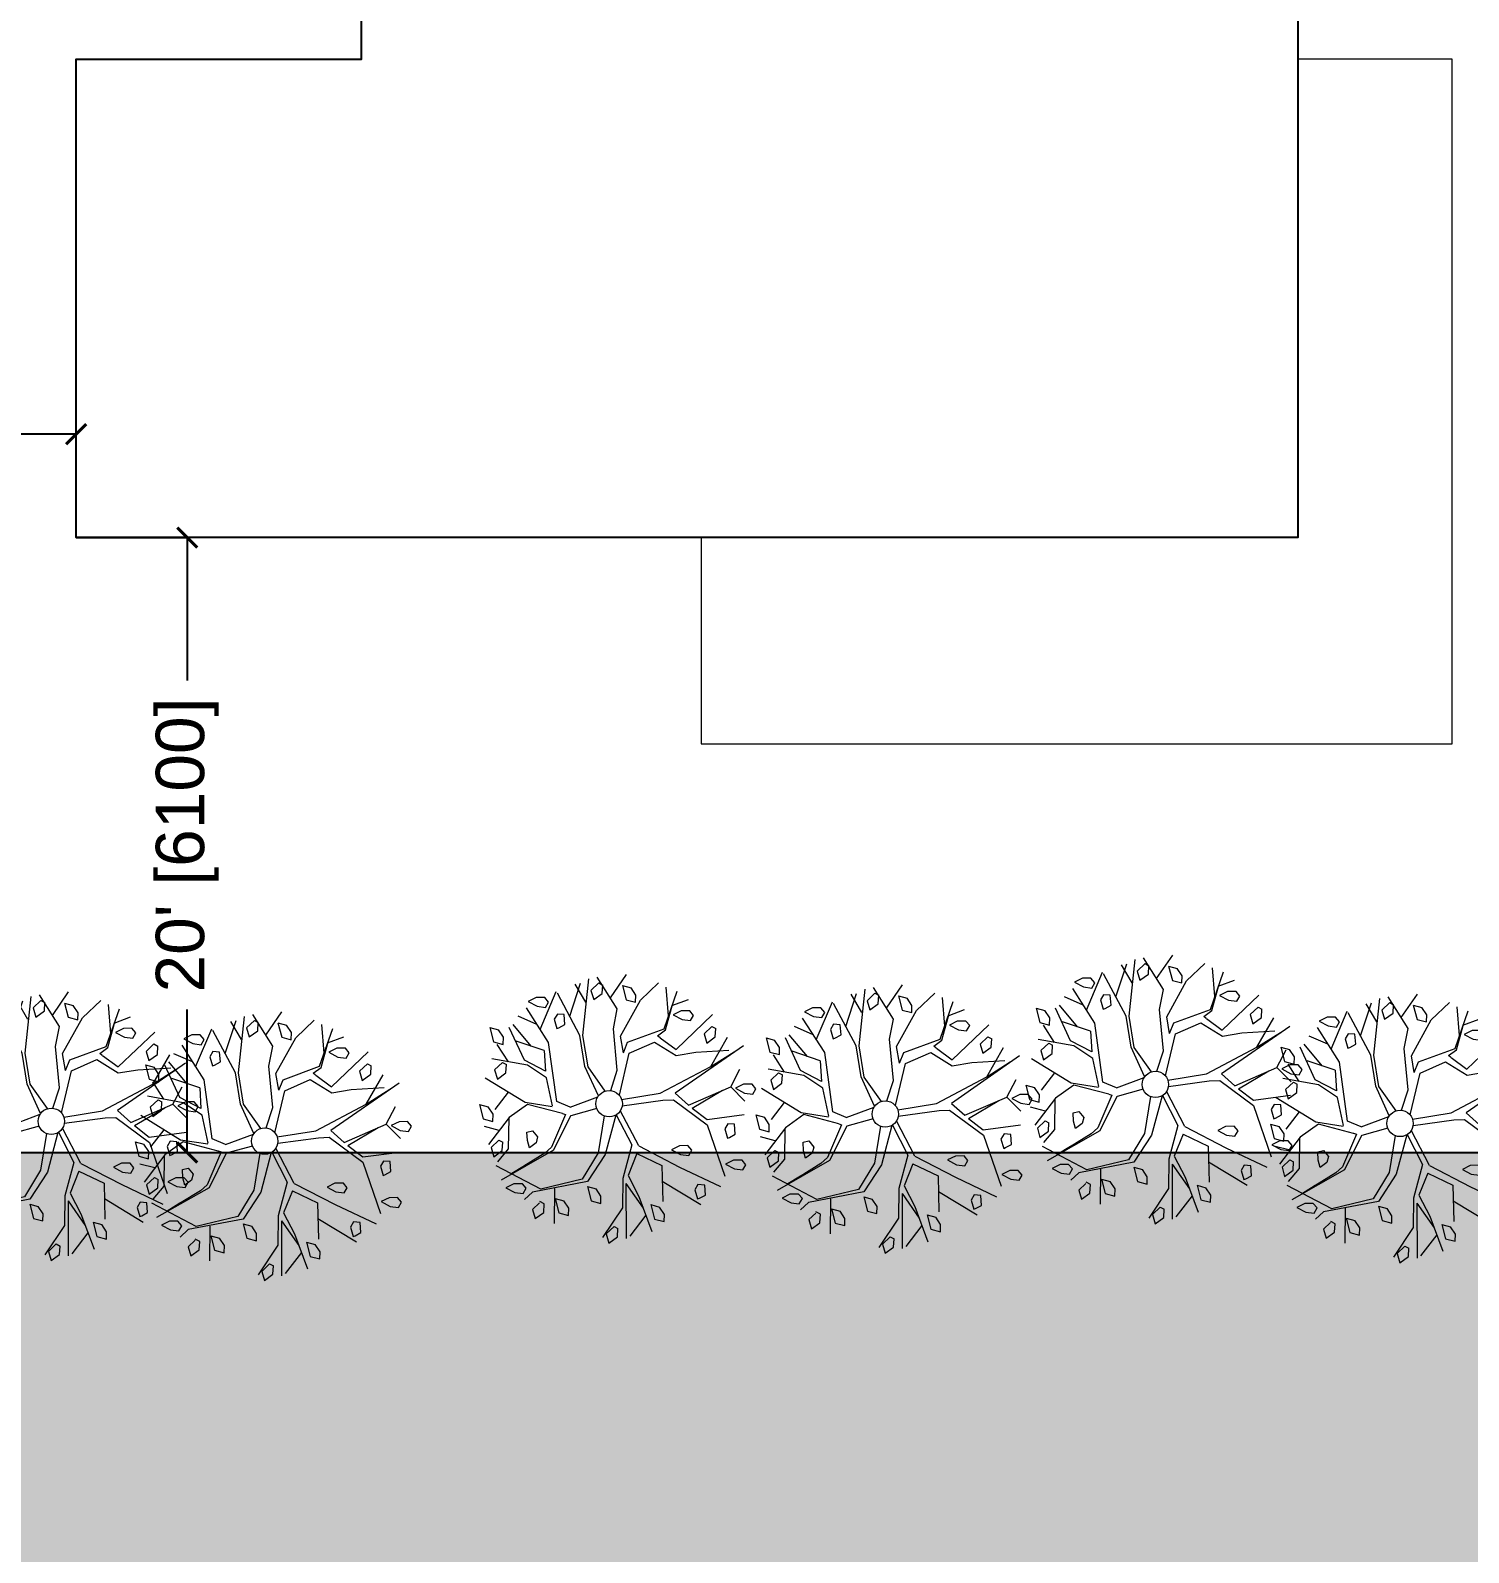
# Model space of a CAD drawing. Header units: millimetres. Extents: x -176651 to 388869, y -469666 to 486614.
# Drawn here: x 255969 to 270236, y 115527 to 130625 of the extents above; entities that cross this region are included whole.
import ezdxf

# ---------------------------------------------------------------- set-up
doc = ezdxf.new("R2010")
doc.units = ezdxf.units.MM
doc.header["$PDMODE"] = 35
doc.header["$PDSIZE"] = 0.1
doc.linetypes.add('HIDDEN', pattern=[9.525, 6.35, -3.175])
doc.layers.get('Defpoints').update_dxf_attribs({"color": 252})
doc.layers.add('A- FURNITURE', color=252, linetype='Continuous', lineweight=0)
for name, color, linetype in [('ad-Dimension', 8, 'Continuous'), ('ad-Plinth', 8, 'Continuous'), ('ad-Plot Boundary', 8, 'Continuous'), ('ad-Road', 8, 'Continuous'), ('ad-Road Hatch', 8, 'Continuous'), ('ad-Verandah', 8, 'Continuous')]:
    doc.layers.add(name, color=color, linetype=linetype)
doc.styles.get("Standard").update_dxf_attribs({"font": 'arial.ttf'})
doc.dimstyles.new('Copy of A-100-DIM-INT (MM-FT)', dxfattribs={"dimscale": 500, "dimtxt": 2.4, "dimasz": 1, "dimexe": 0, "dimexo": 0, "dimgap": 1, "dimtad": 0, "dimdec": 0, "dimlfac": 0.03937, "dimdsep": 46, "dimlunit": 3, "dimtxsty": 'Standard', "dimblk": 'ARCHTICK', "dimcen": 0.025, "dimclrd": 256, "dimclre": 256, "dimclrt": 256, "dimazin": 2, "dimtfac": 1, "dimtdec": 0, "dimtix": 1, "dimtmove": 2, "dimatfit": 3, "dimldrblk": 'ARCHTICK', "dimfxl": 1, "dimtolj": 1, "dimtzin": 0, "dimarcsym": 0})

# ---------------------------------------------------------------- blocks, each defined once
blk = doc.blocks.new('A$C4fb60e89')
at = {"layer": 'ad-Road Hatch', "ltscale": 5, "transparency": 33554687}
h = blk.add_hatch(dxfattribs=at)
h.set_pattern_fill('AR-HBONE', color=256, scale=15)
h.set_pattern_definition([(45, (-193247.7, -428758.8), (0, 2155.2615), [4572, -1524]), (135, (-192170.1, -427681.1), (2e-13, 2155.2615), [4572, -1524])])
h.paths.add_polyline_path([(175594, -250241), (169178, -249341), (167473, -249057), (167473, -138694), (101313, -138694), (101313, -199954), (101308, -237995), (101040, -268291), (101008, -280968), (101066, -293684), (101243, -311127), (100910, -319344), (100949, -333937), (100669, -366960), (100727, -390983), (100669, -404586), (100538, -420418), (100467, -428759), (92426, -427265), (92163, -427209), (92163, -321454), (24803, -321454), (24803, -412961), (15653, -411029), (15654, -321452), (-19535, -321452), (-34427, -319477), (-65207, -315395), (-171770, -301268), (-185854, -298333), (-193248, -296832), (-193244, -292908), (-191914, -285219), (-191839, -284679), (-183397, -286393), (-169723, -289243), (-53141, -304698), (-18730, -309262), (15653, -309262), (15653, 703), (24803, 1115), (24803, -129544), (92163, -129544), (92163, 15133), (101313, 17713), (101313, -129544), (167473, -129544), (167473, 35552), (175738, 37855), (175849, 28595), (175836, 25947), (175777, 14040), (175855, 2316), (175660, -18036), (175731, -34039), (175718, -46839), (175673, -63402), (175816, -82072), (175542, -106356), (175490, -124641), (175575, -145019), (175731, -168892), (175797, -181269), (175797, -192667), (175744, -208200), (175829, -223277), (175888, -234871)])
h.paths.add_polyline_path([(24803, -309264), (92163, -309264), (92163, -138694), (24803, -138694)], flags=16)
at = {"layer": 'ad-Road', "ltscale": 5}
blk.add_lwpolyline([(24803, -309264), (92163, -309264), (92163, -138694), (24803, -138694)], close=True, dxfattribs=at)
blk = doc.blocks.new('zw$A88E')
at = {"layer": 'ad-Plot Boundary'}
blk.add_lwpolyline([(-117254, -347119), (-83574, -347119), (-83574, -307369), (-117254, -307369)], close=True, dxfattribs=at)
blk = doc.blocks.new('_ArchTick')
at = {"color": 0, "linetype": 'ByBlock', "const_width": 0.15}
blk.add_lwpolyline([(-0.5, -0.5), (0.5, 0.5)], dxfattribs=at)
blk = doc.blocks.new('*D16')
at = {"layer": 'ad-Dimension', "lineweight": -2, "transparency": 16777216}
for p, q in [((0, 0), (1103, 0)), ((1103, 0), (1103, -1419)), ((1103, -6100), (1103, -4681)), ((0, -6100), (1103, -6100))]:
    blk.add_line(p, q, dxfattribs=at)
at = {"layer": 'Defpoints', "color": 0, "ltscale": 5, "transparency": 16777216}
for p in [(0, 0), (0, -6100), (1103, -6100)]:
    blk.add_point(p, dxfattribs=at)
at = {"layer": 'ad-Dimension', "lineweight": -2, "ltscale": 5, "transparency": 16777216, "xscale": 200, "yscale": 200, "zscale": 200}
for p, rotation in [((1103, 0), 90), ((1103, -6100), 270)]:
    blk.add_blockref('_ArchTick', p, dxfattribs=dict(at, rotation=rotation))
at = {"layer": 'ad-Dimension', "ltscale": 5, "transparency": 16777216, "insert": (1103, -3050), "char_height": 480, "attachment_point": 5, "rotation": 90}
blk.add_mtext("\\A1;20' [6100]", dxfattribs=at)
blk = doc.blocks.new('*D17')
at = {"layer": 'ad-Dimension', "linetype": 'HIDDEN', "lineweight": -2, "transparency": 16777216}
blk.add_line((-6100, -6), (-6100, 1026), dxfattribs=at)
at = {"layer": 'ad-Dimension', "lineweight": -2, "transparency": 16777216}
for p, q in [((-6100, 1026), (-4681, 1026)), ((0, 1026), (-1419, 1026)), ((0, 0), (0, 1026))]:
    blk.add_line(p, q, dxfattribs=at)
at = {"layer": 'Defpoints', "color": 0, "ltscale": 5, "transparency": 16777216}
for p in [(-6100, 1026), (-6100, -6), (0, 0)]:
    blk.add_point(p, dxfattribs=at)
at = {"layer": 'ad-Dimension', "lineweight": -2, "ltscale": 5, "transparency": 16777216, "xscale": 200, "yscale": 200, "zscale": 200, "rotation": 180}
blk.add_blockref('_ArchTick', (-6100, 1026), dxfattribs=at)
at = {"layer": 'ad-Dimension', "lineweight": -2, "ltscale": 5, "transparency": 16777216, "xscale": 200, "yscale": 200, "zscale": 200}
blk.add_blockref('_ArchTick', (0, 1026), dxfattribs=at)
at = {"layer": 'ad-Dimension', "ltscale": 5, "transparency": 16777216, "insert": (-3050, 1026), "char_height": 480, "attachment_point": 5}
blk.add_mtext("\\A1;20' [6100]", dxfattribs=at)
blk = doc.blocks.new('ERFWEF')
at = {"color": 219, "linetype": 'Continuous', "true_color": 0x642165}
for p, q in [((260796.013, 1945739.602), (260796.202, 1945739.889)), ((260796.09, 1945739.382), (260796.294, 1945739.908)), ((260796.204, 1945739.695), (260796.149, 1945739.895)), ((260796.487, 1945739.548), (260796.379, 1945739.903)), ((260795.678, 1945739.608), (260795.52, 1945739.734)), ((260795.743, 1945739.406), (260795.621, 1945739.793)), ((260795.741, 1945739.867), (260795.655, 1945739.85)), ((260795.655, 1945739.85), (260795.728, 1945739.781)), ((260795.695, 1945739.551), (260795.948, 1945739.873)), ((260795.728, 1945739.781), (260795.805, 1945739.749)), ((260795.823, 1945739.846), (260795.741, 1945739.867)), ((260795.805, 1945739.749), (260795.848, 1945739.791)), ((260795.848, 1945739.791), (260795.823, 1945739.846)), ((260796.061, 1945739.39), (260795.955, 1945739.855)), ((260796.378, 1945739.844), (260796.284, 1945739.793)), ((260796.284, 1945739.793), (260796.286, 1945739.698)), ((260796.286, 1945739.698), (260796.383, 1945739.735)), ((260796.378, 1945739.844), (260796.41, 1945739.814)), ((260796.383, 1945739.735), (260796.41, 1945739.814)), ((260796.45, 1945739.671), (260796.665, 1945739.854)), ((260796.597, 1945739.758), (260796.596, 1945739.612)), ((260796.597, 1945739.758), (260796.674, 1945739.714)), ((260795.22, 1945739.7), (260795.218, 1945739.554)), ((260795.22, 1945739.7), (260795.296, 1945739.656)), ((260795.324, 1945739.573), (260795.296, 1945739.656)), ((260795.465, 1945739.298), (260795.405, 1945739.649)), ((260795.567, 1945739.414), (260795.45, 1945739.67)), ((260795.901, 1945739.654), (260795.857, 1945739.612)), ((260795.857, 1945739.612), (260795.859, 1945739.517)), ((260795.963, 1945739.631), (260795.901, 1945739.654)), ((260795.945, 1945739.534), (260795.963, 1945739.631)), ((260796.596, 1945739.612), (260796.68, 1945739.563)), ((260796.701, 1945739.631), (260796.674, 1945739.714)), ((260796.68, 1945739.563), (260796.701, 1945739.631)), ((260796.731, 1945739.57), (260796.95, 1945739.689)), ((260796.96, 1945739.347), (260797.014, 1945739.629)), ((260795.218, 1945739.554), (260795.303, 1945739.505)), ((260795.307, 1945739.324), (260795.246, 1945739.519)), ((260795.303, 1945739.505), (260795.324, 1945739.573)), ((260795.679, 1945739.339), (260795.436, 1945739.503)), ((260795.859, 1945739.517), (260795.879, 1945739.519)), ((260795.879, 1945739.519), (260795.945, 1945739.534)), ((260796.398, 1945739.366), (260796.487, 1945739.548)), ((260796.447, 1945739.279), (260796.731, 1945739.57)), ((260796.884, 1945739.235), (260797.107, 1945739.562)), ((260796.895, 1945739.22), (260797.022, 1945739.435)), ((260797.019, 1945739.438), (260797.193, 1945739.454)), ((260795.249, 1945739.334), (260795.155, 1945739.283)), ((260795.155, 1945739.283), (260795.157, 1945739.188)), ((260795.482, 1945739.241), (260795.158, 1945739.395)), ((260795.249, 1945739.334), (260795.281, 1945739.303)), ((260795.254, 1945739.225), (260795.281, 1945739.303)), ((260795.638, 1945739.139), (260795.465, 1945739.298)), ((260795.679, 1945739.339), (260795.638, 1945739.139)), ((260795.667, 1945738.818), (260795.743, 1945739.406)), ((260796.028, 1945739.079), (260796.061, 1945739.39)), ((260796.057, 1945739.07), (260796.09, 1945739.382)), ((260796.328, 1945738.961), (260796.398, 1945739.366)), ((260796.432, 1945739.111), (260796.447, 1945739.279)), ((260797.094, 1945739.363), (260797.008, 1945739.345)), ((260797.008, 1945739.345), (260797.082, 1945739.276)), ((260797.082, 1945739.276), (260797.158, 1945739.245)), ((260797.177, 1945739.341), (260797.094, 1945739.363)), ((260797.158, 1945739.245), (260797.202, 1945739.287)), ((260797.202, 1945739.287), (260797.177, 1945739.341)), ((260795.361, 1945738.89), (260795.044, 1945739.227)), ((260795.157, 1945739.188), (260795.254, 1945739.225)), ((260795.632, 1945739.072), (260795.482, 1945739.241)), ((260796.432, 1945739.111), (260796.5, 1945739.201)), ((260796.487, 1945739.091), (260796.759, 1945739.133)), ((260796.5, 1945739.201), (260796.884, 1945739.235)), ((260796.759, 1945739.133), (260796.93, 1945738.949)), ((260796.803, 1945739.185), (260796.895, 1945739.22)), ((260796.822, 1945739.159), (260796.803, 1945739.185)), ((260796.824, 1945739.158), (260796.945, 1945739.007)), ((260796.945, 1945739.007), (260797.386, 1945739.246)), ((260797.347, 1945739.134), (260797.253, 1945739.083)), ((260797.347, 1945739.134), (260797.379, 1945739.103)), ((260794.921, 1945738.99), (260794.919, 1945738.843)), ((260794.921, 1945738.99), (260794.997, 1945738.945)), ((260795.226, 1945739.033), (260795.055, 1945738.904)), ((260795.616, 1945738.789), (260795.632, 1945739.072)), ((260796.08, 1945738.763), (260796.028, 1945739.079)), ((260796.159, 1945738.792), (260796.057, 1945739.07)), ((260796.283, 1945738.715), (260796.487, 1945739.091)), ((260797.232, 1945738.752), (260797.469, 1945738.989)), ((260797.253, 1945739.083), (260797.255, 1945738.988)), ((260797.255, 1945738.988), (260797.352, 1945739.025)), ((260797.352, 1945739.025), (260797.379, 1945739.103)), ((260794.919, 1945738.843), (260795.004, 1945738.794)), ((260795.025, 1945738.862), (260794.997, 1945738.945)), ((260795.004, 1945738.794), (260795.025, 1945738.862)), ((260795.381, 1945738.867), (260795.171, 1945738.79)), ((260795.611, 1945738.78), (260795.361, 1945738.89)), ((260795.691, 1945738.687), (260795.381, 1945738.867)), ((260796.212, 1945738.783), (260796.328, 1945738.961)), ((260797.6, 1945738.867), (260796.824, 1945738.591)), ((260796.93, 1945738.949), (260797.126, 1945738.929)), ((260797.126, 1945738.929), (260797.447, 1945738.863)), ((260797.232, 1945738.752), (260797.495, 1945738.834)), ((260795.171, 1945738.79), (260794.902, 1945738.583)), ((260795.04, 1945738.69), (260794.909, 1945738.766)), ((260795.165, 1945738.788), (260795.08, 1945738.491)), ((260795.717, 1945738.672), (260795.498, 1945738.394)), ((260795.78, 1945738.729), (260795.667, 1945738.818)), ((260795.691, 1945738.688), (260795.717, 1945738.672)), ((260795.78, 1945738.729), (260796.074, 1945738.757)), ((260796.294, 1945738.669), (260796.68, 1945738.628)), ((260796.68, 1945738.628), (260797.232, 1945738.752)), ((260795.012, 1945738.6), (260794.919, 1945738.549)), ((260794.919, 1945738.549), (260794.92, 1945738.454)), ((260795.012, 1945738.6), (260795.044, 1945738.57)), ((260795.018, 1945738.492), (260795.044, 1945738.57)), ((260795.284, 1945738.521), (260795.302, 1945738.604)), ((260795.285, 1945738.447), (260795.284, 1945738.521)), ((260795.302, 1945738.604), (260795.36, 1945738.602)), ((260795.36, 1945738.602), (260795.392, 1945738.531)), ((260795.392, 1945738.531), (260795.361, 1945738.476)), ((260795.763, 1945738.646), (260795.509, 1945738.36)), ((260795.763, 1945738.645), (260795.764, 1945738.644)), ((260796.033, 1945738.646), (260795.764, 1945738.644)), ((260796.084, 1945738.557), (260795.931, 1945738.22)), ((260796.197, 1945738.535), (260795.993, 1945738.184)), ((260796.203, 1945738.537), (260796.272, 1945738.209)), ((260796.336, 1945738.18), (260796.252, 1945738.566)), ((260796.282, 1945738.608), (260796.687, 1945738.554)), ((260796.687, 1945738.554), (260796.789, 1945738.53)), ((260796.789, 1945738.53), (260797.047, 1945738.204)), ((260796.824, 1945738.591), (260796.92, 1945738.442)), ((260797.371, 1945738.507), (260797.505, 1945738.652)), ((260794.92, 1945738.454), (260795.018, 1945738.492)), ((260795.08, 1945738.491), (260794.942, 1945738.396)), ((260795.361, 1945738.476), (260795.285, 1945738.447)), ((260795.498, 1945738.394), (260795.418, 1945738.354)), ((260796.92, 1945738.442), (260797.371, 1945738.507)), ((260796.947, 1945738.403), (260797.284, 1945738.495)), ((260796.947, 1945738.403), (260797.06, 1945738.255)), ((260797.371, 1945738.507), (260797.469, 1945738.334)), ((260797.5, 1945738.497), (260797.414, 1945738.48)), ((260797.414, 1945738.48), (260797.488, 1945738.411)), ((260797.488, 1945738.411), (260797.564, 1945738.379)), ((260797.582, 1945738.476), (260797.5, 1945738.497)), ((260797.564, 1945738.379), (260797.607, 1945738.421)), ((260797.607, 1945738.421), (260797.582, 1945738.476)), ((260795.286, 1945738.021), (260794.921, 1945738.361)), ((260795.509, 1945738.36), (260794.929, 1945738.21)), ((260795.19, 1945738.286), (260795.048, 1945738.245)), ((260795.418, 1945738.354), (260795.185, 1945738.286)), ((260795.931, 1945738.22), (260795.709, 1945738.009)), ((260797.06, 1945738.255), (260797.428, 1945738.205)), ((260795.042, 1945738.142), (260794.956, 1945738.125)), ((260794.956, 1945738.125), (260795.03, 1945738.056)), ((260795.124, 1945738.121), (260795.042, 1945738.142)), ((260795.106, 1945738.025), (260795.149, 1945738.067)), ((260795.149, 1945738.067), (260795.124, 1945738.121)), ((260795.993, 1945738.184), (260795.754, 1945737.971)), ((260796.272, 1945738.209), (260796.099, 1945737.911)), ((260796.298, 1945738.112), (260796.157, 1945737.925)), ((260796.298, 1945738.112), (260796.508, 1945737.932)), ((260796.336, 1945738.18), (260796.672, 1945737.872)), ((260796.726, 1945738.076), (260796.64, 1945738.059)), ((260796.808, 1945738.055), (260796.726, 1945738.076)), ((260797.047, 1945738.204), (260797.083, 1945737.668)), ((260797.248, 1945738.161), (260797.205, 1945738.119)), ((260797.205, 1945738.119), (260797.207, 1945738.024)), ((260797.311, 1945738.138), (260797.248, 1945738.161)), ((260797.292, 1945738.042), (260797.311, 1945738.138)), ((260795.03, 1945738.056), (260795.106, 1945738.025)), ((260795.199, 1945738.013), (260795.103, 1945737.963)), ((260795.754, 1945737.971), (260795.199, 1945738.013)), ((260795.709, 1945738.009), (260795.286, 1945738.021)), ((260795.418, 1945737.991), (260795.324, 1945737.659)), ((260795.741, 1945737.924), (260795.739, 1945737.778)), ((260795.741, 1945737.924), (260795.817, 1945737.88)), ((260796.157, 1945737.925), (260796.206, 1945737.697)), ((260796.508, 1945737.932), (260796.422, 1945737.584)), ((260796.64, 1945738.059), (260796.713, 1945737.989)), ((260796.713, 1945737.989), (260796.79, 1945737.958)), ((260796.79, 1945737.958), (260796.833, 1945738)), ((260796.833, 1945738), (260796.808, 1945738.055)), ((260797.207, 1945738.024), (260797.227, 1945738.026)), ((260797.227, 1945738.026), (260797.292, 1945738.042)), ((260795.239, 1945737.894), (260795.155, 1945737.849)), ((260795.155, 1945737.849), (260795.157, 1945737.754)), ((260795.157, 1945737.754), (260795.254, 1945737.791)), ((260795.281, 1945737.87), (260795.244, 1945737.904)), ((260795.254, 1945737.791), (260795.281, 1945737.87)), ((260795.401, 1945737.894), (260795.399, 1945737.747)), ((260795.401, 1945737.894), (260795.477, 1945737.849)), ((260795.505, 1945737.766), (260795.477, 1945737.849)), ((260795.484, 1945737.698), (260795.505, 1945737.766)), ((260795.739, 1945737.778), (260795.824, 1945737.729)), ((260795.844, 1945737.797), (260795.817, 1945737.88)), ((260795.824, 1945737.729), (260795.844, 1945737.797)), ((260796.116, 1945737.855), (260795.975, 1945737.328)), ((260796.099, 1945737.911), (260796.019, 1945737.63)), ((260796.116, 1945737.855), (260796.217, 1945737.574)), ((260796.471, 1945737.782), (260796.779, 1945737.458)), ((260796.672, 1945737.872), (260797.014, 1945737.579)), ((260797.207, 1945737.796), (260797.121, 1945737.779)), ((260797.121, 1945737.779), (260797.194, 1945737.71)), ((260797.289, 1945737.775), (260797.207, 1945737.796)), ((260797.314, 1945737.721), (260797.289, 1945737.775)), ((260795.399, 1945737.747), (260795.484, 1945737.698)), ((260796.019, 1945737.63), (260795.752, 1945737.399)), ((260796.206, 1945737.697), (260796.239, 1945737.326)), ((260796.803, 1945737.656), (260796.76, 1945737.614)), ((260796.76, 1945737.614), (260796.762, 1945737.519)), ((260796.866, 1945737.633), (260796.803, 1945737.656)), ((260796.847, 1945737.536), (260796.866, 1945737.633)), ((260797.194, 1945737.71), (260797.271, 1945737.679)), ((260797.271, 1945737.679), (260797.314, 1945737.721)), ((260795.891, 1945737.474), (260795.797, 1945737.422)), ((260795.891, 1945737.474), (260795.923, 1945737.443)), ((260796.224, 1945737.499), (260796.015, 1945737.339)), ((260796.301, 1945737.586), (260796.299, 1945737.439)), ((260796.301, 1945737.586), (260796.377, 1945737.541)), ((260796.405, 1945737.458), (260796.377, 1945737.541)), ((260796.762, 1945737.519), (260796.782, 1945737.521)), ((260796.782, 1945737.521), (260796.847, 1945737.536)), ((260795.797, 1945737.422), (260795.799, 1945737.328)), ((260795.799, 1945737.328), (260795.896, 1945737.365)), ((260795.896, 1945737.365), (260795.923, 1945737.443)), ((260796.299, 1945737.439), (260796.384, 1945737.39)), ((260796.384, 1945737.39), (260796.405, 1945737.458))]:
    blk.add_line(p, q, dxfattribs=at)
blk.add_circle((260796.163, 1945738.661), 0.131, dxfattribs=at)
blk = doc.blocks.new('zw$1761')
at = {"color": 6, "xscale": 39.3712485404797, "yscale": 39.3712485404797, "zscale": 39.3712485404797, "rotation": 15.20137085992779}
for p in [(10182176.16, -76618132.41, -678.56), (10181962.79, -76618139.96, -681.83), (10182070.66, -76618143.98, -683.17), (10181744.91, -76618146.82, -681.99), (10182271.73, -76618147.65, -683.09), (10181828.25, -76618154.57, -682.54)]:
    blk.add_blockref('ERFWEF', p, dxfattribs=at)
blk = doc.blocks.new('A$C92fa9908')
at = {"layer": 'ad-Plinth', "ltscale": 5}
blk.add_lwpolyline([(0, 13620), (12120, 13620), (12120, 0), (0, 0), (0, 4745), (2830, 4745), (2830, 8645), (0, 8645)], close=True, dxfattribs=at)
at = {"layer": 'ad-Verandah', "lineweight": 9}
blk.add_lwpolyline([(13650, 4745), (12120, 4745), (12120, 0), (6200, 0), (6200, -2045), (13650, -2045)], close=True, dxfattribs=at)
at = {"layer": 'ad-Dimension'}
dim = blk.add_linear_dim(base=(-6100, 1025.8), p1=(0, 0), p2=(-6100, -6), dimstyle='Copy of A-100-DIM-INT (MM-FT)', override={"dimscale": 200}, dxfattribs=at)
dim.commit()
dim.dimension.update_dxf_attribs({"geometry": '*D17', "text_midpoint": (-3050, 1025.8)})
dim = blk.add_linear_dim(base=(1102.9, -6100), p1=(0, 0), p2=(0, -6100), angle=90, dimstyle='Copy of A-100-DIM-INT (MM-FT)', override={"dimscale": 200}, dxfattribs=at)
dim.commit()
dim.dimension.update_dxf_attribs({"geometry": '*D16', "text_midpoint": (1102.9, -3050)})
blk = doc.blocks.new('zw$C194')
at = {"layer": 'ad-Plinth', "ltscale": 5}
blk.add_blockref('A$C92fa9908', (64583, -303164), dxfattribs=at)

msp = doc.modelspace()

# ---------------------------------------------------------------- block references
at = {"layer": 'ad-Road', "ltscale": 5}
msp.add_blockref('A$C4fb60e89', (191839, 428759), dxfattribs=at)

# ---------------------------------------------------------------- next in the draw order: block references
at = {"ltscale": 5}
msp.add_blockref('zw$C194', (191839, 428759), dxfattribs=at)
at = {"layer": 'A- FURNITURE', "color": 6, "xscale": 25.39807961885639, "yscale": 25.39807961885639, "zscale": 25.39807961885639}
msp.add_blockref('zw$1761', (173127, 121263), dxfattribs=at)
at = {"layer": 'ad-Plot Boundary', "ltscale": 5}
msp.add_blockref('zw$A88E', (367577, 466614), dxfattribs=at)

doc.saveas('drawing.dxf')
